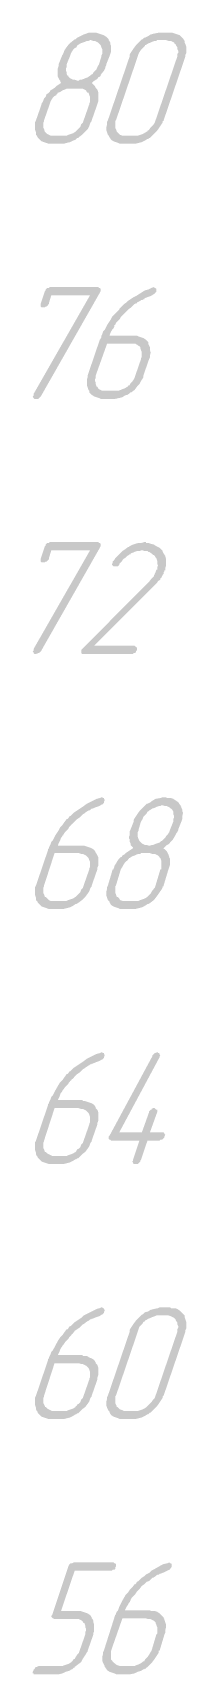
# Paper-space layout 'Layout1' of a CAD drawing. Extents: x -1 to 840, y -1 to 593.
# Drawn here: x 753.4 to 758.2, y 441.4 to 492.9 of the extents above; entities that cross this region are included whole.
import ezdxf

# ---------------------------------------------------------------- set-up
doc = ezdxf.new("R2010")
doc.units = 0
doc.header["$MEASUREMENT"] = 0
doc.layers.add('PDF _Сплошная заливка', color=7, linetype='CONTINUOUS')

psp = doc.layouts.get("Layout1")

# ---------------------------------------------------------------- hatches: boundary and pattern name
at = {"layer": 'PDF _Сплошная заливка', "transparency": 33554559}
h = psp.add_hatch(color=256, dxfattribs=at)
h.paths.add_polyline_path([(755.21, 492.686), (755.185, 492.686), (755.134, 492.66), (755.083, 492.66), (755.033, 492.635), (754.956, 492.609), (754.88, 492.584), (754.804, 492.533), (754.804, 492.533), (754.778, 492.508), (754.753, 492.457), (754.702, 492.432), (754.651, 492.381), (754.601, 492.305), (754.575, 492.254), (754.55, 492.178), (754.448, 491.924), (754.448, 491.898), (754.448, 491.898), (754.448, 491.847), (754.423, 491.797), (754.423, 491.746), (754.448, 491.67), (754.448, 491.619), (754.474, 491.568), (754.499, 491.568), (754.499, 491.543), (754.524, 491.517), (754.55, 491.492), (754.601, 491.466), (754.651, 491.441), (754.702, 491.441), (754.778, 491.416), (754.829, 491.416), (754.855, 491.441), (754.905, 491.441), (754.982, 491.466), (755.033, 491.492), (755.109, 491.517), (755.185, 491.568), (755.185, 491.568), (755.21, 491.593), (755.261, 491.619), (755.287, 491.67), (755.337, 491.72), (755.388, 491.771), (755.414, 491.847), (755.464, 491.924), (755.541, 492.178), (755.541, 492.178), (755.541, 492.203), (755.566, 492.254), (755.566, 492.305), (755.566, 492.355), (755.566, 492.406), (755.541, 492.457), (755.515, 492.533), (755.515, 492.533), (755.49, 492.559), (755.464, 492.584), (755.439, 492.609), (755.388, 492.635), (755.337, 492.66), (755.287, 492.66)], flags=0)
h.paths.add_polyline_path([(754.829, 491.162), (754.55, 491.162), (754.499, 491.162), (754.448, 491.162), (754.397, 491.136), (754.321, 491.111), (754.245, 491.06), (754.169, 491.035), (754.169, 491.009), (754.143, 491.009), (754.118, 490.958), (754.067, 490.933), (754.016, 490.882), (753.965, 490.806), (753.94, 490.755), (753.915, 490.679), (753.737, 490.171), (753.737, 490.171), (753.737, 490.146), (753.711, 490.095), (753.711, 490.044), (753.711, 489.993), (753.711, 489.942), (753.737, 489.892), (753.762, 489.815), (753.762, 489.815), (753.788, 489.79), (753.813, 489.765), (753.839, 489.739), (753.889, 489.714), (753.94, 489.688), (753.991, 489.688), (754.067, 489.688), (754.347, 489.688), (754.397, 489.688), (754.448, 489.688), (754.499, 489.714), (754.575, 489.739), (754.651, 489.765), (754.728, 489.815), (754.728, 489.815), (754.753, 489.841), (754.778, 489.866), (754.829, 489.917), (754.88, 489.968), (754.905, 490.044), (754.956, 490.095), (754.982, 490.171), (755.16, 490.679), (755.16, 490.679), (755.16, 490.704), (755.185, 490.755), (755.185, 490.806), (755.185, 490.857), (755.185, 490.908), (755.16, 490.958), (755.134, 491.035), (755.134, 491.035), (755.109, 491.035), (755.083, 491.06), (755.058, 491.111), (755.007, 491.136), (754.956, 491.162), (754.905, 491.162)], flags=0)
h.paths.add_polyline_path([(755.337, 492.914), (755.388, 492.914), (755.464, 492.889), (755.541, 492.863), (755.617, 492.838), (755.693, 492.787), (755.769, 492.711), (755.769, 492.711), (755.769, 492.686), (755.795, 492.66), (755.795, 492.635), (755.82, 492.609), (755.82, 492.559), (755.845, 492.508), (755.845, 492.457), (755.845, 492.33), (755.82, 492.254), (755.795, 492.178), (755.693, 491.924), (755.693, 491.924), (755.693, 491.898), (755.668, 491.847), (755.668, 491.822), (755.642, 491.771), (755.617, 491.72), (755.515, 491.593), (755.515, 491.593), (755.515, 491.568), (755.49, 491.543), (755.439, 491.517), (755.414, 491.466), (755.363, 491.441), (755.287, 491.39), (755.236, 491.339), (755.236, 491.339), (755.261, 491.314), (755.287, 491.289), (755.312, 491.263), (755.337, 491.238), (755.363, 491.187), (755.414, 491.136), (755.439, 491.06), (755.439, 491.06), (755.439, 491.035), (755.439, 491.009), (755.439, 490.958), (755.439, 490.882), (755.439, 490.831), (755.439, 490.755), (755.414, 490.679), (755.236, 490.171), (755.236, 490.171), (755.236, 490.146), (755.236, 490.146), (755.21, 490.12), (755.185, 490.069), (755.16, 489.993), (755.109, 489.892), (755.033, 489.815), (754.931, 489.714), (754.829, 489.638), (754.829, 489.638), (754.829, 489.638), (754.804, 489.612), (754.778, 489.612), (754.753, 489.587), (754.728, 489.561), (754.651, 489.536), (754.55, 489.485), (754.448, 489.46), (754.347, 489.434), (754.22, 489.434), (753.965, 489.434), (753.94, 489.434), (753.889, 489.434), (753.813, 489.46), (753.737, 489.485), (753.661, 489.511), (753.61, 489.561), (753.534, 489.638), (753.534, 489.638), (753.508, 489.688), (753.483, 489.714), (753.483, 489.79), (753.457, 489.866), (753.457, 489.942), (753.457, 490.044), (753.457, 490.12), (753.483, 490.171), (753.661, 490.679), (753.661, 490.679), (753.661, 490.704), (753.686, 490.73), (753.711, 490.781), (753.737, 490.857), (753.788, 490.908), (753.813, 490.984), (753.889, 491.035), (753.889, 491.035), (753.915, 491.06), (753.94, 491.111), (753.991, 491.136), (754.067, 491.187), (754.118, 491.238), (754.194, 491.289), (754.27, 491.339), (754.27, 491.339), (754.27, 491.365), (754.245, 491.365), (754.245, 491.416), (754.22, 491.441), (754.194, 491.492), (754.169, 491.543), (754.169, 491.593), (754.169, 491.593), (754.169, 491.619), (754.169, 491.644), (754.169, 491.695), (754.169, 491.746), (754.169, 491.797), (754.194, 491.873), (754.194, 491.924), (754.296, 492.178), (754.296, 492.178), (754.296, 492.178), (754.296, 492.203), (754.321, 492.228), (754.347, 492.279), (754.372, 492.355), (754.423, 492.432), (754.499, 492.533), (754.575, 492.609), (754.702, 492.711), (754.702, 492.711), (754.728, 492.711), (754.753, 492.736), (754.778, 492.762), (754.829, 492.787), (754.88, 492.813), (754.982, 492.863), (755.134, 492.914), (755.21, 492.914)], flags=0)
h = psp.add_hatch(color=256, dxfattribs=at)
h.paths.add_polyline_path([(757.573, 492.686), (757.294, 492.686), (757.268, 492.66), (757.217, 492.66), (757.141, 492.635), (757.09, 492.609), (757.014, 492.584), (756.938, 492.533), (756.912, 492.533), (756.912, 492.508), (756.862, 492.457), (756.836, 492.432), (756.785, 492.381), (756.735, 492.305), (756.709, 492.254), (756.684, 492.178), (755.998, 490.171), (755.998, 490.171), (755.973, 490.146), (755.973, 490.095), (755.973, 490.044), (755.973, 489.993), (755.973, 489.942), (755.998, 489.892), (756.023, 489.815), (756.023, 489.815), (756.049, 489.79), (756.074, 489.765), (756.1, 489.739), (756.125, 489.714), (756.201, 489.688), (756.252, 489.688), (756.328, 489.688), (756.608, 489.688), (756.633, 489.688), (756.684, 489.688), (756.76, 489.714), (756.836, 489.739), (756.887, 489.765), (756.963, 489.815), (756.989, 489.815), (756.989, 489.841), (757.039, 489.866), (757.065, 489.917), (757.116, 489.968), (757.167, 490.019), (757.217, 490.095), (757.243, 490.171), (757.929, 492.178), (757.929, 492.178), (757.929, 492.203), (757.929, 492.254), (757.954, 492.279), (757.954, 492.355), (757.929, 492.406), (757.929, 492.457), (757.878, 492.533), (757.878, 492.533), (757.878, 492.559), (757.852, 492.559), (757.827, 492.609), (757.776, 492.635), (757.725, 492.66), (757.649, 492.66)], flags=0)
h.paths.add_polyline_path([(757.725, 492.914), (757.776, 492.914), (757.852, 492.889), (757.929, 492.863), (758.005, 492.838), (758.056, 492.787), (758.132, 492.711), (758.132, 492.686), (758.157, 492.66), (758.157, 492.609), (758.183, 492.559), (758.208, 492.482), (758.208, 492.381), (758.208, 492.279), (758.183, 492.228), (758.183, 492.178), (757.497, 490.171), (757.497, 490.171), (757.497, 490.146), (757.471, 490.146), (757.471, 490.12), (757.446, 490.069), (757.395, 489.993), (757.344, 489.917), (757.268, 489.815), (757.192, 489.739), (757.09, 489.638), (757.09, 489.638), (757.09, 489.638), (757.065, 489.612), (757.039, 489.612), (757.014, 489.587), (756.989, 489.587), (756.912, 489.536), (756.811, 489.485), (756.709, 489.46), (756.608, 489.434), (756.481, 489.434), (756.201, 489.434), (756.176, 489.434), (756.125, 489.434), (756.074, 489.46), (755.998, 489.485), (755.922, 489.511), (755.845, 489.561), (755.795, 489.638), (755.795, 489.638), (755.769, 489.688), (755.744, 489.714), (755.718, 489.79), (755.693, 489.866), (755.693, 489.942), (755.718, 490.044), (755.718, 490.12), (755.744, 490.171), (756.43, 492.178), (756.43, 492.178), (756.43, 492.203), (756.43, 492.203), (756.43, 492.228), (756.455, 492.279), (756.506, 492.355), (756.557, 492.432), (756.633, 492.533), (756.709, 492.609), (756.811, 492.711), (756.811, 492.711), (756.836, 492.711), (756.836, 492.711), (756.862, 492.736), (756.887, 492.762), (756.912, 492.762), (757.014, 492.813), (757.09, 492.863), (757.192, 492.889), (757.319, 492.914), (757.37, 492.914), (757.7, 492.914)], flags=0)
for points in [[(755.464, 484.913), (755.49, 484.913), (755.515, 484.888), (755.515, 484.888), (755.515, 484.862), (755.515, 484.837), (755.515, 484.812), (755.49, 484.761), (753.635, 481.51), (753.635, 481.51), (753.635, 481.51), (753.61, 481.484), (753.559, 481.433), (753.483, 481.433), (753.483, 481.433), (753.457, 481.433), (753.432, 481.433), (753.407, 481.459), (753.407, 481.459), (753.407, 481.459), (753.381, 481.51), (753.407, 481.535), (753.407, 481.586), (755.185, 484.685), (753.965, 484.685), (753.889, 484.431), (753.889, 484.405), (753.864, 484.38), (753.839, 484.354), (753.813, 484.329), (753.813, 484.329), (753.788, 484.329), (753.762, 484.304), (753.711, 484.304), (753.711, 484.304), (753.686, 484.304), (753.661, 484.304), (753.635, 484.329), (753.635, 484.329), (753.635, 484.354), (753.635, 484.38), (753.635, 484.431), (753.762, 484.812), (753.762, 484.812), (753.762, 484.812), (753.788, 484.837), (753.788, 484.862), (753.813, 484.888), (753.839, 484.913), (753.889, 484.913), (753.915, 484.939), (755.439, 484.939)], [(755.464, 476.912), (755.49, 476.912), (755.515, 476.887), (755.515, 476.887), (755.515, 476.861), (755.515, 476.836), (755.515, 476.811), (755.49, 476.76), (753.635, 473.509), (753.635, 473.509), (753.635, 473.509), (753.61, 473.483), (753.559, 473.458), (753.483, 473.432), (753.483, 473.432), (753.457, 473.432), (753.432, 473.432), (753.407, 473.458), (753.407, 473.458), (753.407, 473.483), (753.381, 473.509), (753.407, 473.534), (753.407, 473.585), (755.185, 476.684), (753.965, 476.684), (753.889, 476.43), (753.889, 476.404), (753.864, 476.379), (753.839, 476.353), (753.813, 476.328), (753.813, 476.328), (753.788, 476.328), (753.762, 476.303), (753.711, 476.303), (753.711, 476.303), (753.686, 476.303), (753.661, 476.303), (753.635, 476.328), (753.635, 476.328), (753.635, 476.353), (753.635, 476.379), (753.635, 476.43), (753.762, 476.811), (753.762, 476.811), (753.762, 476.811), (753.788, 476.836), (753.788, 476.861), (753.813, 476.887), (753.839, 476.912), (753.889, 476.912), (753.915, 476.938), (755.439, 476.938)], [(756.938, 476.912), (756.989, 476.912), (757.014, 476.912), (757.09, 476.887), (757.192, 476.861), (757.268, 476.811), (757.37, 476.76), (757.421, 476.709), (757.446, 476.684), (757.446, 476.684), (757.471, 476.658), (757.471, 476.658), (757.471, 476.633), (757.497, 476.582), (757.548, 476.506), (757.573, 476.404), (757.573, 476.303), (757.573, 476.252), (757.573, 476.201), (757.548, 476.125), (757.548, 476.074), (757.548, 476.049), (757.522, 476.049), (757.522, 476.023), (757.497, 475.998), (757.497, 475.947), (757.471, 475.922), (757.421, 475.82), (757.421, 475.82), (757.395, 475.795), (757.395, 475.769), (757.37, 475.744), (757.319, 475.718), (757.294, 475.668), (757.243, 475.617), (757.192, 475.566), (755.312, 473.686), (756.582, 473.686), (756.608, 473.661), (756.633, 473.661), (756.633, 473.636), (756.658, 473.636), (756.658, 473.61), (756.658, 473.585), (756.658, 473.559), (756.658, 473.534), (756.633, 473.534), (756.633, 473.483), (756.582, 473.458), (756.582, 473.458), (756.557, 473.458), (756.531, 473.432), (756.481, 473.432), (754.982, 473.432), (754.956, 473.432), (754.931, 473.432), (754.905, 473.458), (754.905, 473.458), (754.905, 473.483), (754.905, 473.509), (754.905, 473.559), (754.905, 473.559), (754.931, 473.585), (754.956, 473.61), (757.039, 475.693), (757.116, 475.795), (757.192, 475.871), (757.192, 475.896), (757.192, 475.896), (757.217, 475.922), (757.217, 475.947), (757.243, 475.998), (757.268, 476.074), (757.268, 476.074), (757.294, 476.074), (757.294, 476.099), (757.294, 476.15), (757.319, 476.201), (757.294, 476.277), (757.294, 476.353), (757.268, 476.43), (757.243, 476.455), (757.217, 476.506), (757.217, 476.506), (757.217, 476.506), (757.192, 476.531), (757.167, 476.531), (757.116, 476.582), (757.039, 476.633), (757.039, 476.633), (757.039, 476.633), (757.014, 476.633), (756.989, 476.658), (756.938, 476.658), (756.912, 476.658), (756.811, 476.684), (756.785, 476.684), (756.76, 476.658), (756.709, 476.658), (756.658, 476.658), (756.582, 476.633), (756.531, 476.607), (756.455, 476.582), (756.455, 476.557), (756.43, 476.557), (756.404, 476.531), (756.354, 476.506), (756.303, 476.455), (756.226, 476.404), (756.176, 476.328), (756.1, 476.252), (756.1, 476.252), (756.1, 476.226), (756.074, 476.201), (756.049, 476.176), (756.049, 476.176), (756.023, 476.176), (755.998, 476.176), (755.973, 476.176), (755.973, 476.176), (755.947, 476.176), (755.922, 476.176), (755.896, 476.201), (755.896, 476.201), (755.871, 476.226), (755.871, 476.252), (755.896, 476.277), (755.896, 476.328), (755.896, 476.328), (755.922, 476.353), (755.922, 476.353), (755.947, 476.379), (755.973, 476.43), (756.049, 476.506), (756.125, 476.582), (756.201, 476.658), (756.277, 476.709), (756.379, 476.785), (756.404, 476.785), (756.404, 476.785), (756.43, 476.811), (756.481, 476.836), (756.531, 476.861), (756.608, 476.887), (756.709, 476.912), (756.785, 476.912), (756.887, 476.938), (756.938, 476.938)], [(757.319, 460.91), (757.344, 460.91), (757.37, 460.885), (757.37, 460.885), (757.37, 460.859), (757.395, 460.834), (757.37, 460.809), (757.37, 460.783), (756.1, 458.421), (756.811, 458.421), (757.039, 459.056), (757.039, 459.056), (757.039, 459.081), (757.065, 459.107), (757.09, 459.132), (757.116, 459.132), (757.116, 459.158), (757.167, 459.183), (757.192, 459.183), (757.217, 459.183), (757.217, 459.183), (757.243, 459.158), (757.268, 459.132), (757.268, 459.132), (757.294, 459.132), (757.294, 459.081), (757.294, 459.056), (757.065, 458.421), (757.471, 458.421), (757.471, 458.421), (757.497, 458.421), (757.522, 458.396), (757.522, 458.37), (757.522, 458.37), (757.548, 458.345), (757.522, 458.294), (757.522, 458.294), (757.522, 458.269), (757.497, 458.243), (757.471, 458.218), (757.471, 458.218), (757.446, 458.192), (757.395, 458.192), (757.37, 458.167), (756.989, 458.167), (756.785, 457.557), (756.76, 457.532), (756.76, 457.507), (756.735, 457.481), (756.709, 457.456), (756.709, 457.456), (756.684, 457.43), (756.633, 457.43), (756.608, 457.43), (756.608, 457.43), (756.582, 457.43), (756.557, 457.43), (756.531, 457.456), (756.531, 457.456), (756.531, 457.481), (756.506, 457.507), (756.531, 457.532), (756.531, 457.557), (756.735, 458.167), (755.845, 458.167), (755.82, 458.192), (755.795, 458.192), (755.769, 458.218), (755.769, 458.218), (755.769, 458.243), (755.769, 458.269), (755.769, 458.294), (755.795, 458.319), (757.141, 460.809), (757.141, 460.834), (757.167, 460.859), (757.192, 460.885), (757.217, 460.91), (757.294, 460.936), (757.319, 460.936)], [(755.947, 444.908), (755.973, 444.908), (755.998, 444.883), (755.998, 444.883), (755.998, 444.857), (755.998, 444.832), (755.998, 444.807), (755.998, 444.807), (755.973, 444.781), (755.973, 444.73), (755.947, 444.705), (755.922, 444.705), (755.896, 444.705), (755.871, 444.68), (755.82, 444.68), (754.702, 444.68), (754.27, 443.41), (754.804, 443.41), (754.829, 443.41), (754.88, 443.41), (754.956, 443.384), (755.033, 443.359), (755.109, 443.333), (755.185, 443.283), (755.236, 443.206), (755.236, 443.181), (755.261, 443.156), (755.287, 443.105), (755.287, 443.054), (755.312, 442.978), (755.312, 442.876), (755.312, 442.775), (755.287, 442.724), (755.287, 442.673), (755.109, 442.165), (755.109, 442.165), (755.109, 442.165), (755.109, 442.14), (755.083, 442.114), (755.058, 442.063), (755.007, 441.987), (754.956, 441.911), (754.905, 441.809), (754.804, 441.733), (754.702, 441.657), (754.702, 441.657), (754.702, 441.632), (754.677, 441.632), (754.651, 441.606), (754.626, 441.581), (754.601, 441.581), (754.524, 441.53), (754.423, 441.505), (754.321, 441.454), (754.22, 441.428), (754.093, 441.428), (753.457, 441.428), (753.432, 441.428), (753.407, 441.428), (753.407, 441.454), (753.381, 441.454), (753.381, 441.479), (753.381, 441.505), (753.407, 441.555), (753.407, 441.555), (753.407, 441.581), (753.432, 441.581), (753.457, 441.632), (753.457, 441.632), (753.483, 441.657), (753.508, 441.657), (753.559, 441.682), (754.22, 441.682), (754.27, 441.682), (754.321, 441.682), (754.372, 441.708), (754.448, 441.733), (754.524, 441.759), (754.601, 441.809), (754.601, 441.835), (754.626, 441.835), (754.651, 441.886), (754.702, 441.911), (754.728, 441.962), (754.778, 442.038), (754.829, 442.089), (754.855, 442.165), (755.033, 442.673), (755.033, 442.673), (755.033, 442.698), (755.033, 442.749), (755.058, 442.8), (755.058, 442.851), (755.033, 442.902), (755.033, 442.952), (755.007, 443.029), (754.982, 443.029), (754.982, 443.029), (754.956, 443.079), (754.931, 443.105), (754.88, 443.13), (754.829, 443.156), (754.778, 443.156), (754.702, 443.156), (754.042, 443.156), (754.042, 443.181), (754.016, 443.181), (753.991, 443.206), (753.965, 443.232), (753.965, 443.257), (753.991, 443.283), (754.499, 444.807), (754.499, 444.807), (754.499, 444.832), (754.524, 444.832), (754.524, 444.857), (754.55, 444.883), (754.575, 444.908), (754.626, 444.908), (754.677, 444.934), (755.922, 444.934)]]:
    psp.add_hatch(color=256, dxfattribs=at).paths.add_polyline_path(points)
h = psp.add_hatch(color=256, dxfattribs=at)
h.paths.add_polyline_path([(756.455, 483.161), (755.718, 483.161), (755.363, 482.17), (755.363, 482.17), (755.363, 482.145), (755.363, 482.094), (755.337, 482.043), (755.337, 481.992), (755.363, 481.941), (755.363, 481.891), (755.388, 481.814), (755.414, 481.814), (755.414, 481.814), (755.439, 481.764), (755.464, 481.738), (755.515, 481.713), (755.566, 481.687), (755.642, 481.687), (755.693, 481.687), (755.998, 481.687), (756.023, 481.687), (756.074, 481.687), (756.15, 481.713), (756.201, 481.738), (756.277, 481.764), (756.354, 481.814), (756.379, 481.814), (756.379, 481.84), (756.43, 481.865), (756.455, 481.916), (756.506, 481.967), (756.557, 482.043), (756.582, 482.094), (756.608, 482.17), (756.785, 482.678), (756.785, 482.678), (756.785, 482.703), (756.811, 482.754), (756.811, 482.805), (756.811, 482.856), (756.811, 482.907), (756.785, 482.957), (756.76, 483.034), (756.76, 483.034), (756.76, 483.059), (756.735, 483.084), (756.684, 483.11), (756.658, 483.135), (756.608, 483.161), (756.531, 483.161)], flags=0)
h.paths.add_polyline_path([(757.217, 484.913), (757.243, 484.913), (757.243, 484.888), (757.268, 484.888), (757.268, 484.862), (757.268, 484.837), (757.268, 484.786), (757.268, 484.786), (757.243, 484.786), (757.243, 484.761), (757.217, 484.735), (757.217, 484.735), (757.192, 484.71), (757.167, 484.71), (757.141, 484.685), (757.09, 484.659), (757.014, 484.634), (756.887, 484.583), (756.887, 484.583), (756.887, 484.558), (756.862, 484.558), (756.836, 484.532), (756.785, 484.532), (756.76, 484.507), (756.658, 484.456), (756.658, 484.431), (756.633, 484.431), (756.582, 484.405), (756.531, 484.354), (756.481, 484.304), (756.404, 484.253), (756.328, 484.177), (756.252, 484.1), (756.252, 484.1), (756.226, 484.075), (756.201, 484.05), (756.15, 483.999), (756.125, 483.948), (756.074, 483.897), (756.023, 483.846), (755.973, 483.77), (755.973, 483.745), (755.947, 483.745), (755.947, 483.694), (755.922, 483.643), (755.871, 483.592), (755.845, 483.542), (755.82, 483.491), (755.795, 483.415), (756.582, 483.415), (756.608, 483.415), (756.658, 483.415), (756.709, 483.389), (756.785, 483.364), (756.862, 483.338), (756.938, 483.288), (757.014, 483.211), (757.014, 483.186), (757.014, 483.161), (757.039, 483.11), (757.065, 483.059), (757.065, 482.983), (757.09, 482.881), (757.065, 482.78), (757.065, 482.729), (757.039, 482.678), (756.862, 482.17), (756.862, 482.17), (756.862, 482.145), (756.862, 482.145), (756.862, 482.119), (756.836, 482.068), (756.785, 481.992), (756.735, 481.891), (756.658, 481.814), (756.582, 481.713), (756.481, 481.637), (756.455, 481.637), (756.455, 481.637), (756.43, 481.611), (756.43, 481.611), (756.404, 481.586), (756.354, 481.56), (756.277, 481.535), (756.201, 481.484), (756.1, 481.459), (755.973, 481.433), (755.871, 481.433), (755.591, 481.433), (755.566, 481.433), (755.515, 481.433), (755.464, 481.459), (755.388, 481.484), (755.312, 481.51), (755.236, 481.56), (755.16, 481.637), (755.16, 481.662), (755.16, 481.687), (755.134, 481.713), (755.109, 481.789), (755.083, 481.865), (755.083, 481.967), (755.083, 482.043), (755.109, 482.119), (755.109, 482.17), (755.49, 483.288), (755.49, 483.288), (755.515, 483.313), (755.515, 483.338), (755.541, 483.364), (755.541, 483.415), (755.566, 483.465), (755.591, 483.542), (755.642, 483.592), (755.718, 483.745), (755.82, 483.897), (755.871, 483.999), (755.947, 484.075), (756.023, 484.151), (756.1, 484.227), (756.1, 484.253), (756.1, 484.253), (756.125, 484.278), (756.176, 484.329), (756.201, 484.354), (756.252, 484.405), (756.328, 484.456), (756.379, 484.507), (756.455, 484.558), (756.531, 484.608), (756.633, 484.659), (756.709, 484.71), (756.912, 484.837), (757.014, 484.862), (757.116, 484.913), (757.192, 484.939), (757.192, 484.939)], flags=0)
h = psp.add_hatch(color=256, dxfattribs=at)
h.paths.add_polyline_path([(754.829, 467.184), (754.067, 467.184), (753.737, 466.168), (753.737, 466.168), (753.737, 466.143), (753.711, 466.092), (753.711, 466.066), (753.711, 465.99), (753.711, 465.939), (753.737, 465.889), (753.762, 465.812), (753.762, 465.812), (753.788, 465.812), (753.813, 465.787), (753.839, 465.762), (753.889, 465.711), (753.94, 465.685), (753.991, 465.685), (754.067, 465.685), (754.347, 465.685), (754.397, 465.685), (754.448, 465.685), (754.499, 465.711), (754.575, 465.736), (754.651, 465.762), (754.728, 465.812), (754.728, 465.812), (754.753, 465.838), (754.778, 465.863), (754.829, 465.914), (754.88, 465.965), (754.905, 466.041), (754.956, 466.092), (754.982, 466.168), (755.16, 466.676), (755.16, 466.676), (755.16, 466.701), (755.185, 466.752), (755.185, 466.803), (755.185, 466.854), (755.185, 466.905), (755.16, 466.955), (755.134, 467.032), (755.134, 467.032), (755.109, 467.057), (755.083, 467.082), (755.058, 467.108), (755.007, 467.133), (754.956, 467.159), (754.905, 467.159)], flags=0)
h.paths.add_polyline_path([(755.591, 468.911), (755.617, 468.911), (755.617, 468.886), (755.617, 468.886), (755.642, 468.86), (755.642, 468.835), (755.617, 468.784), (755.617, 468.784), (755.617, 468.784), (755.617, 468.759), (755.591, 468.733), (755.591, 468.733), (755.566, 468.708), (755.541, 468.708), (755.515, 468.683), (755.464, 468.657), (755.388, 468.632), (755.261, 468.581), (755.261, 468.581), (755.236, 468.581), (755.21, 468.556), (755.185, 468.53), (755.16, 468.53), (755.109, 468.505), (755.033, 468.454), (755.033, 468.454), (755.007, 468.429), (754.956, 468.403), (754.905, 468.352), (754.855, 468.302), (754.778, 468.251), (754.702, 468.175), (754.626, 468.098), (754.601, 468.098), (754.601, 468.073), (754.575, 468.048), (754.524, 467.997), (754.499, 467.946), (754.448, 467.895), (754.397, 467.844), (754.347, 467.768), (754.347, 467.743), (754.321, 467.743), (754.296, 467.692), (754.27, 467.667), (754.245, 467.59), (754.22, 467.54), (754.194, 467.489), (754.169, 467.413), (754.956, 467.413), (754.956, 467.413), (755.007, 467.413), (755.083, 467.387), (755.16, 467.362), (755.236, 467.336), (755.312, 467.286), (755.363, 467.209), (755.363, 467.184), (755.388, 467.159), (755.414, 467.108), (755.439, 467.057), (755.439, 466.981), (755.439, 466.879), (755.439, 466.778), (755.414, 466.727), (755.414, 466.676), (755.236, 466.168), (755.236, 466.168), (755.236, 466.143), (755.236, 466.143), (755.21, 466.117), (755.185, 466.066), (755.16, 465.99), (755.109, 465.914), (755.033, 465.812), (754.931, 465.711), (754.829, 465.635), (754.829, 465.635), (754.829, 465.635), (754.804, 465.609), (754.778, 465.609), (754.753, 465.584), (754.728, 465.584), (754.651, 465.533), (754.55, 465.482), (754.448, 465.457), (754.347, 465.431), (754.22, 465.431), (753.965, 465.431), (753.94, 465.431), (753.889, 465.431), (753.813, 465.457), (753.737, 465.482), (753.661, 465.508), (753.61, 465.558), (753.534, 465.635), (753.534, 465.66), (753.508, 465.685), (753.483, 465.711), (753.483, 465.787), (753.457, 465.863), (753.457, 465.965), (753.457, 466.066), (753.457, 466.117), (753.483, 466.168), (753.864, 467.286), (753.864, 467.286), (753.864, 467.311), (753.889, 467.336), (753.889, 467.362), (753.915, 467.413), (753.94, 467.463), (753.965, 467.54), (754.016, 467.59), (754.093, 467.743), (754.194, 467.895), (754.245, 467.997), (754.321, 468.073), (754.372, 468.149), (754.448, 468.251), (754.448, 468.251), (754.474, 468.251), (754.499, 468.276), (754.524, 468.327), (754.575, 468.352), (754.626, 468.403), (754.677, 468.454), (754.753, 468.505), (754.829, 468.556), (754.905, 468.606), (754.982, 468.657), (755.083, 468.733), (755.287, 468.835), (755.388, 468.886), (755.49, 468.911), (755.541, 468.937), (755.566, 468.937)], flags=0)
h = psp.add_hatch(color=256, dxfattribs=at)
h.paths.add_polyline_path([(757.471, 468.683), (757.421, 468.683), (757.395, 468.657), (757.344, 468.657), (757.268, 468.632), (757.217, 468.606), (757.141, 468.581), (757.065, 468.53), (757.039, 468.53), (757.039, 468.505), (756.989, 468.479), (756.963, 468.429), (756.912, 468.378), (756.862, 468.327), (756.836, 468.251), (756.785, 468.175), (756.709, 467.921), (756.709, 467.895), (756.709, 467.895), (756.684, 467.844), (756.684, 467.794), (756.684, 467.743), (756.684, 467.692), (756.709, 467.616), (756.735, 467.565), (756.735, 467.565), (756.76, 467.54), (756.785, 467.514), (756.811, 467.489), (756.862, 467.463), (756.912, 467.438), (756.963, 467.438), (757.039, 467.413), (757.065, 467.413), (757.116, 467.438), (757.167, 467.438), (757.217, 467.463), (757.294, 467.489), (757.37, 467.514), (757.421, 467.565), (757.446, 467.565), (757.471, 467.59), (757.497, 467.616), (757.548, 467.667), (757.573, 467.717), (757.624, 467.768), (757.675, 467.844), (757.7, 467.921), (757.802, 468.175), (757.802, 468.175), (757.802, 468.2), (757.802, 468.251), (757.827, 468.302), (757.827, 468.352), (757.802, 468.403), (757.802, 468.479), (757.776, 468.53), (757.776, 468.53), (757.751, 468.556), (757.725, 468.581), (757.7, 468.606), (757.649, 468.632), (757.598, 468.657), (757.548, 468.657)], flags=0)
h.paths.add_polyline_path([(757.065, 467.184), (756.785, 467.184), (756.76, 467.159), (756.709, 467.159), (756.633, 467.133), (756.582, 467.108), (756.506, 467.082), (756.43, 467.032), (756.404, 467.032), (756.404, 467.006), (756.354, 466.955), (756.328, 466.93), (756.277, 466.879), (756.226, 466.803), (756.201, 466.752), (756.15, 466.676), (755.998, 466.168), (755.998, 466.168), (755.973, 466.143), (755.973, 466.092), (755.973, 466.066), (755.973, 465.99), (755.973, 465.939), (755.998, 465.889), (756.023, 465.812), (756.023, 465.812), (756.049, 465.812), (756.074, 465.787), (756.1, 465.762), (756.125, 465.711), (756.201, 465.685), (756.252, 465.685), (756.328, 465.685), (756.608, 465.685), (756.658, 465.685), (756.709, 465.685), (756.76, 465.711), (756.836, 465.736), (756.912, 465.762), (756.989, 465.812), (756.989, 465.812), (757.014, 465.838), (757.039, 465.863), (757.09, 465.914), (757.116, 465.965), (757.167, 466.041), (757.217, 466.092), (757.243, 466.168), (757.395, 466.676), (757.421, 466.676), (757.421, 466.701), (757.421, 466.752), (757.421, 466.803), (757.421, 466.854), (757.421, 466.905), (757.421, 466.955), (757.395, 467.032), (757.37, 467.032), (757.37, 467.057), (757.344, 467.082), (757.319, 467.108), (757.268, 467.133), (757.217, 467.159), (757.141, 467.159)], flags=0)
h.paths.add_polyline_path([(757.598, 468.911), (757.649, 468.911), (757.725, 468.911), (757.802, 468.886), (757.878, 468.835), (757.954, 468.784), (758.005, 468.708), (758.005, 468.708), (758.03, 468.683), (758.03, 468.657), (758.056, 468.632), (758.056, 468.606), (758.081, 468.556), (758.081, 468.505), (758.107, 468.454), (758.081, 468.327), (758.081, 468.251), (758.056, 468.175), (757.954, 467.921), (757.954, 467.921), (757.954, 467.895), (757.929, 467.844), (757.903, 467.819), (757.878, 467.768), (757.852, 467.717), (757.776, 467.59), (757.776, 467.59), (757.751, 467.565), (757.725, 467.54), (757.7, 467.514), (757.649, 467.463), (757.598, 467.438), (757.548, 467.387), (757.497, 467.336), (757.497, 467.336), (757.497, 467.311), (757.522, 467.311), (757.573, 467.26), (757.598, 467.235), (757.624, 467.184), (757.649, 467.133), (757.675, 467.057), (757.675, 467.057), (757.675, 467.032), (757.7, 467.006), (757.7, 466.955), (757.7, 466.879), (757.7, 466.828), (757.675, 466.752), (757.649, 466.676), (757.497, 466.168), (757.497, 466.168), (757.497, 466.143), (757.471, 466.143), (757.471, 466.117), (757.446, 466.066), (757.395, 465.99), (757.344, 465.914), (757.268, 465.812), (757.192, 465.711), (757.09, 465.635), (757.09, 465.635), (757.09, 465.635), (757.065, 465.609), (757.039, 465.609), (757.014, 465.584), (756.989, 465.584), (756.912, 465.533), (756.811, 465.482), (756.709, 465.457), (756.608, 465.431), (756.481, 465.431), (756.201, 465.431), (756.201, 465.431), (756.125, 465.431), (756.074, 465.457), (755.998, 465.482), (755.922, 465.508), (755.845, 465.558), (755.795, 465.635), (755.795, 465.66), (755.769, 465.685), (755.744, 465.711), (755.718, 465.787), (755.693, 465.863), (755.693, 465.965), (755.718, 466.066), (755.718, 466.117), (755.744, 466.168), (755.896, 466.676), (755.922, 466.676), (755.922, 466.701), (755.947, 466.752), (755.947, 466.778), (755.998, 466.854), (756.023, 466.905), (756.074, 466.981), (756.125, 467.032), (756.15, 467.057), (756.176, 467.057), (756.201, 467.108), (756.252, 467.133), (756.303, 467.184), (756.379, 467.235), (756.455, 467.286), (756.531, 467.336), (756.531, 467.336), (756.531, 467.362), (756.506, 467.387), (756.481, 467.413), (756.455, 467.438), (756.455, 467.489), (756.43, 467.54), (756.43, 467.59), (756.43, 467.59), (756.43, 467.616), (756.404, 467.641), (756.404, 467.692), (756.43, 467.743), (756.43, 467.794), (756.43, 467.87), (756.455, 467.921), (756.557, 468.175), (756.557, 468.175), (756.557, 468.175), (756.557, 468.2), (756.557, 468.225), (756.582, 468.276), (756.633, 468.352), (756.684, 468.429), (756.76, 468.53), (756.836, 468.606), (756.938, 468.708), (756.938, 468.708), (756.963, 468.733), (756.989, 468.733), (757.039, 468.759), (757.09, 468.784), (757.116, 468.81), (757.243, 468.886), (757.395, 468.911), (757.471, 468.937), (757.573, 468.937)], flags=0)
h = psp.add_hatch(color=256, dxfattribs=at)
h.paths.add_polyline_path([(754.829, 459.183), (754.067, 459.183), (753.737, 458.167), (753.737, 458.167), (753.737, 458.142), (753.711, 458.091), (753.711, 458.065), (753.711, 457.989), (753.711, 457.938), (753.737, 457.888), (753.762, 457.811), (753.762, 457.811), (753.788, 457.811), (753.813, 457.786), (753.839, 457.761), (753.889, 457.735), (753.94, 457.71), (753.991, 457.684), (754.067, 457.684), (754.347, 457.684), (754.397, 457.684), (754.448, 457.684), (754.499, 457.71), (754.575, 457.735), (754.651, 457.761), (754.728, 457.811), (754.728, 457.811), (754.753, 457.837), (754.778, 457.888), (754.829, 457.913), (754.88, 457.964), (754.905, 458.04), (754.956, 458.091), (754.982, 458.167), (755.16, 458.675), (755.16, 458.675), (755.16, 458.7), (755.185, 458.751), (755.185, 458.802), (755.185, 458.853), (755.185, 458.904), (755.16, 458.98), (755.134, 459.031), (755.134, 459.031), (755.109, 459.056), (755.083, 459.081), (755.058, 459.107), (755.007, 459.132), (754.956, 459.158), (754.905, 459.158)], flags=0)
h.paths.add_polyline_path([(755.591, 460.91), (755.617, 460.91), (755.617, 460.885), (755.617, 460.885), (755.642, 460.859), (755.642, 460.834), (755.617, 460.783), (755.617, 460.783), (755.617, 460.783), (755.617, 460.758), (755.591, 460.732), (755.591, 460.732), (755.566, 460.707), (755.541, 460.707), (755.515, 460.682), (755.464, 460.656), (755.388, 460.631), (755.261, 460.58), (755.261, 460.58), (755.236, 460.58), (755.21, 460.555), (755.185, 460.555), (755.16, 460.529), (755.109, 460.504), (755.033, 460.453), (755.033, 460.453), (755.007, 460.428), (754.956, 460.402), (754.905, 460.351), (754.855, 460.301), (754.778, 460.25), (754.702, 460.174), (754.626, 460.097), (754.601, 460.097), (754.601, 460.072), (754.575, 460.047), (754.524, 459.996), (754.499, 459.945), (754.448, 459.894), (754.397, 459.843), (754.347, 459.767), (754.347, 459.767), (754.321, 459.742), (754.296, 459.691), (754.27, 459.666), (754.245, 459.615), (754.22, 459.539), (754.194, 459.488), (754.169, 459.437), (754.956, 459.437), (754.956, 459.412), (755.007, 459.412), (755.083, 459.386), (755.16, 459.361), (755.236, 459.335), (755.312, 459.285), (755.363, 459.208), (755.363, 459.183), (755.388, 459.158), (755.414, 459.132), (755.439, 459.056), (755.439, 458.98), (755.439, 458.878), (755.439, 458.777), (755.414, 458.726), (755.414, 458.675), (755.236, 458.167), (755.236, 458.167), (755.236, 458.142), (755.236, 458.142), (755.21, 458.116), (755.185, 458.065), (755.16, 457.989), (755.109, 457.913), (755.033, 457.811), (754.931, 457.735), (754.829, 457.634), (754.829, 457.634), (754.829, 457.634), (754.804, 457.608), (754.778, 457.608), (754.753, 457.583), (754.728, 457.583), (754.651, 457.532), (754.55, 457.481), (754.448, 457.456), (754.347, 457.43), (754.22, 457.43), (753.965, 457.43), (753.94, 457.43), (753.889, 457.43), (753.813, 457.456), (753.737, 457.481), (753.661, 457.507), (753.61, 457.557), (753.534, 457.634), (753.534, 457.659), (753.508, 457.684), (753.483, 457.735), (753.483, 457.786), (753.457, 457.862), (753.457, 457.964), (753.457, 458.065), (753.457, 458.116), (753.483, 458.167), (753.864, 459.285), (753.864, 459.285), (753.864, 459.31), (753.889, 459.335), (753.889, 459.361), (753.915, 459.412), (753.94, 459.462), (753.965, 459.539), (754.016, 459.589), (754.093, 459.742), (754.194, 459.92), (754.245, 459.996), (754.321, 460.072), (754.372, 460.148), (754.448, 460.25), (754.448, 460.25), (754.474, 460.25), (754.499, 460.275), (754.524, 460.326), (754.575, 460.351), (754.626, 460.402), (754.677, 460.453), (754.753, 460.504), (754.829, 460.555), (754.905, 460.605), (754.982, 460.656), (755.083, 460.732), (755.287, 460.834), (755.388, 460.885), (755.49, 460.91), (755.541, 460.936), (755.566, 460.936)], flags=0)
h = psp.add_hatch(color=256, dxfattribs=at)
h.paths.add_polyline_path([(754.829, 451.182), (754.067, 451.182), (753.737, 450.166), (753.737, 450.166), (753.737, 450.141), (753.711, 450.09), (753.711, 450.064), (753.711, 450.014), (753.711, 449.937), (753.737, 449.887), (753.762, 449.836), (753.762, 449.81), (753.788, 449.81), (753.813, 449.785), (753.839, 449.76), (753.889, 449.734), (753.94, 449.709), (753.991, 449.683), (754.067, 449.683), (754.347, 449.683), (754.397, 449.683), (754.448, 449.683), (754.499, 449.709), (754.575, 449.734), (754.651, 449.76), (754.728, 449.81), (754.728, 449.836), (754.753, 449.836), (754.778, 449.887), (754.829, 449.912), (754.88, 449.963), (754.905, 450.039), (754.956, 450.09), (754.982, 450.166), (755.16, 450.674), (755.16, 450.674), (755.16, 450.699), (755.185, 450.75), (755.185, 450.801), (755.185, 450.852), (755.185, 450.903), (755.16, 450.979), (755.134, 451.03), (755.134, 451.03), (755.109, 451.055), (755.083, 451.08), (755.058, 451.106), (755.007, 451.131), (754.956, 451.157), (754.905, 451.157)], flags=0)
h.paths.add_polyline_path([(755.591, 452.909), (755.617, 452.909), (755.617, 452.884), (755.617, 452.884), (755.642, 452.858), (755.642, 452.833), (755.617, 452.782), (755.617, 452.782), (755.617, 452.782), (755.617, 452.757), (755.591, 452.731), (755.591, 452.731), (755.566, 452.706), (755.541, 452.706), (755.515, 452.681), (755.464, 452.655), (755.388, 452.63), (755.261, 452.579), (755.261, 452.579), (755.236, 452.579), (755.21, 452.554), (755.185, 452.554), (755.16, 452.528), (755.109, 452.503), (755.033, 452.452), (755.033, 452.452), (755.007, 452.427), (754.956, 452.401), (754.905, 452.35), (754.855, 452.3), (754.778, 452.249), (754.702, 452.198), (754.626, 452.096), (754.601, 452.096), (754.601, 452.071), (754.575, 452.046), (754.524, 451.995), (754.499, 451.944), (754.448, 451.893), (754.397, 451.842), (754.347, 451.766), (754.347, 451.766), (754.321, 451.741), (754.296, 451.69), (754.27, 451.665), (754.245, 451.614), (754.22, 451.538), (754.194, 451.487), (754.169, 451.436), (754.956, 451.436), (754.956, 451.411), (755.007, 451.411), (755.083, 451.411), (755.16, 451.36), (755.236, 451.334), (755.312, 451.284), (755.363, 451.207), (755.363, 451.182), (755.388, 451.157), (755.414, 451.131), (755.439, 451.055), (755.439, 450.979), (755.439, 450.877), (755.439, 450.801), (755.414, 450.725), (755.414, 450.674), (755.236, 450.166), (755.236, 450.166), (755.236, 450.166), (755.236, 450.141), (755.21, 450.115), (755.185, 450.064), (755.16, 449.988), (755.109, 449.912), (755.033, 449.81), (754.931, 449.734), (754.829, 449.633), (754.829, 449.633), (754.829, 449.633), (754.804, 449.607), (754.778, 449.607), (754.753, 449.582), (754.728, 449.582), (754.651, 449.531), (754.55, 449.48), (754.448, 449.455), (754.347, 449.429), (754.22, 449.429), (753.965, 449.429), (753.94, 449.429), (753.889, 449.429), (753.813, 449.455), (753.737, 449.48), (753.661, 449.506), (753.61, 449.556), (753.534, 449.633), (753.534, 449.658), (753.508, 449.683), (753.483, 449.734), (753.483, 449.785), (753.457, 449.861), (753.457, 449.963), (753.457, 450.064), (753.457, 450.115), (753.483, 450.166), (753.864, 451.284), (753.864, 451.284), (753.864, 451.309), (753.889, 451.334), (753.889, 451.36), (753.915, 451.411), (753.94, 451.461), (753.965, 451.538), (754.016, 451.588), (754.093, 451.741), (754.194, 451.919), (754.245, 451.995), (754.321, 452.071), (754.372, 452.147), (754.448, 452.249), (754.448, 452.249), (754.474, 452.249), (754.499, 452.274), (754.524, 452.325), (754.575, 452.35), (754.626, 452.401), (754.677, 452.452), (754.753, 452.503), (754.829, 452.554), (754.905, 452.604), (754.982, 452.681), (755.083, 452.731), (755.287, 452.833), (755.388, 452.884), (755.49, 452.909), (755.541, 452.935), (755.566, 452.935)], flags=0)
h = psp.add_hatch(color=256, dxfattribs=at)
h.paths.add_polyline_path([(757.573, 452.681), (757.294, 452.681), (757.268, 452.681), (757.217, 452.655), (757.141, 452.63), (757.09, 452.604), (757.014, 452.579), (756.938, 452.528), (756.912, 452.528), (756.912, 452.503), (756.862, 452.477), (756.836, 452.427), (756.785, 452.376), (756.735, 452.325), (756.709, 452.249), (756.684, 452.173), (755.998, 450.166), (755.998, 450.166), (755.973, 450.141), (755.973, 450.09), (755.973, 450.064), (755.973, 450.014), (755.973, 449.937), (755.998, 449.887), (756.023, 449.836), (756.023, 449.81), (756.049, 449.81), (756.074, 449.785), (756.1, 449.76), (756.125, 449.734), (756.201, 449.709), (756.252, 449.683), (756.328, 449.683), (756.608, 449.683), (756.633, 449.683), (756.684, 449.683), (756.76, 449.709), (756.836, 449.734), (756.887, 449.76), (756.963, 449.81), (756.989, 449.836), (756.989, 449.836), (757.039, 449.887), (757.065, 449.912), (757.116, 449.963), (757.167, 450.039), (757.217, 450.09), (757.243, 450.166), (757.929, 452.173), (757.929, 452.173), (757.929, 452.198), (757.929, 452.249), (757.954, 452.3), (757.954, 452.35), (757.929, 452.401), (757.929, 452.452), (757.878, 452.528), (757.878, 452.528), (757.878, 452.554), (757.852, 452.579), (757.827, 452.604), (757.776, 452.63), (757.725, 452.655), (757.649, 452.681)], flags=0)
h.paths.add_polyline_path([(757.725, 452.909), (757.776, 452.909), (757.852, 452.909), (757.929, 452.884), (758.005, 452.833), (758.056, 452.782), (758.132, 452.706), (758.132, 452.706), (758.157, 452.681), (758.157, 452.63), (758.183, 452.554), (758.208, 452.477), (758.208, 452.401), (758.208, 452.274), (758.183, 452.223), (758.183, 452.173), (757.497, 450.166), (757.497, 450.166), (757.497, 450.166), (757.471, 450.141), (757.471, 450.115), (757.446, 450.064), (757.395, 449.988), (757.344, 449.912), (757.268, 449.81), (757.192, 449.734), (757.09, 449.633), (757.09, 449.633), (757.09, 449.633), (757.065, 449.633), (757.039, 449.607), (757.014, 449.582), (756.989, 449.582), (756.912, 449.531), (756.811, 449.48), (756.709, 449.455), (756.608, 449.429), (756.481, 449.429), (756.201, 449.429), (756.176, 449.429), (756.125, 449.429), (756.074, 449.455), (755.998, 449.48), (755.922, 449.506), (755.845, 449.556), (755.795, 449.633), (755.795, 449.658), (755.769, 449.683), (755.744, 449.734), (755.718, 449.785), (755.693, 449.861), (755.693, 449.963), (755.718, 450.064), (755.718, 450.115), (755.744, 450.166), (756.43, 452.173), (756.43, 452.173), (756.43, 452.198), (756.43, 452.198), (756.43, 452.223), (756.455, 452.274), (756.506, 452.35), (756.557, 452.427), (756.633, 452.528), (756.709, 452.604), (756.811, 452.706), (756.811, 452.706), (756.836, 452.706), (756.836, 452.731), (756.862, 452.731), (756.887, 452.757), (756.912, 452.782), (757.014, 452.808), (757.09, 452.858), (757.192, 452.884), (757.319, 452.909), (757.37, 452.935), (757.7, 452.935)], flags=0)
h = psp.add_hatch(color=256, dxfattribs=at)
h.paths.add_polyline_path([(756.938, 443.181), (756.201, 443.181), (755.845, 442.165), (755.845, 442.165), (755.845, 442.14), (755.845, 442.089), (755.845, 442.063), (755.845, 442.013), (755.845, 441.936), (755.845, 441.886), (755.896, 441.835), (755.896, 441.809), (755.922, 441.809), (755.922, 441.784), (755.973, 441.759), (755.998, 441.733), (756.049, 441.708), (756.125, 441.682), (756.201, 441.682), (756.481, 441.682), (756.531, 441.682), (756.582, 441.682), (756.633, 441.708), (756.709, 441.733), (756.76, 441.759), (756.836, 441.809), (756.862, 441.835), (756.887, 441.835), (756.912, 441.886), (756.938, 441.911), (756.989, 441.962), (757.039, 442.038), (757.065, 442.089), (757.116, 442.165), (757.268, 442.673), (757.268, 442.673), (757.294, 442.698), (757.294, 442.749), (757.294, 442.8), (757.294, 442.851), (757.294, 442.902), (757.268, 442.978), (757.243, 443.029), (757.243, 443.029), (757.243, 443.054), (757.217, 443.079), (757.192, 443.105), (757.141, 443.13), (757.09, 443.156), (757.014, 443.156)], flags=0)
h.paths.add_polyline_path([(757.7, 444.908), (757.725, 444.908), (757.751, 444.883), (757.751, 444.883), (757.751, 444.857), (757.751, 444.832), (757.751, 444.807), (757.751, 444.781), (757.725, 444.781), (757.725, 444.756), (757.7, 444.73), (757.7, 444.73), (757.7, 444.705), (757.675, 444.705), (757.624, 444.68), (757.573, 444.654), (757.522, 444.629), (757.395, 444.578), (757.37, 444.578), (757.37, 444.578), (757.344, 444.553), (757.319, 444.553), (757.268, 444.527), (757.243, 444.502), (757.167, 444.451), (757.141, 444.451), (757.116, 444.426), (757.09, 444.4), (757.039, 444.349), (756.963, 444.324), (756.887, 444.248), (756.811, 444.197), (756.735, 444.095), (756.735, 444.095), (756.709, 444.07), (756.684, 444.045), (756.658, 444.019), (756.608, 443.943), (756.557, 443.892), (756.506, 443.841), (756.455, 443.765), (756.455, 443.765), (756.455, 443.74), (756.43, 443.689), (756.404, 443.664), (756.379, 443.613), (756.328, 443.537), (756.303, 443.486), (756.277, 443.435), (757.065, 443.435), (757.09, 443.41), (757.141, 443.41), (757.217, 443.41), (757.294, 443.384), (757.37, 443.333), (757.421, 443.283), (757.497, 443.206), (757.497, 443.181), (757.522, 443.156), (757.522, 443.13), (757.548, 443.054), (757.573, 442.978), (757.573, 442.902), (757.548, 442.8), (757.548, 442.724), (757.522, 442.673), (757.37, 442.165), (757.37, 442.165), (757.344, 442.165), (757.344, 442.14), (757.344, 442.114), (757.319, 442.063), (757.268, 441.987), (757.217, 441.911), (757.141, 441.809), (757.065, 441.733), (756.963, 441.632), (756.963, 441.632), (756.938, 441.632), (756.938, 441.606), (756.912, 441.606), (756.887, 441.581), (756.862, 441.581), (756.785, 441.53), (756.684, 441.505), (756.582, 441.454), (756.455, 441.428), (756.354, 441.428), (756.074, 441.428), (756.049, 441.428), (755.998, 441.428), (755.947, 441.454), (755.871, 441.479), (755.795, 441.505), (755.718, 441.555), (755.668, 441.632), (755.642, 441.657), (755.642, 441.682), (755.617, 441.733), (755.591, 441.784), (755.566, 441.86), (755.566, 441.962), (755.591, 442.063), (755.591, 442.114), (755.617, 442.165), (755.973, 443.283), (755.973, 443.283), (755.998, 443.308), (755.998, 443.333), (756.023, 443.384), (756.049, 443.41), (756.074, 443.46), (756.1, 443.537), (756.125, 443.587), (756.201, 443.74), (756.303, 443.918), (756.379, 443.994), (756.43, 444.07), (756.506, 444.146), (756.582, 444.248), (756.582, 444.248), (756.608, 444.248), (756.633, 444.273), (756.658, 444.324), (756.709, 444.349), (756.76, 444.4), (756.811, 444.451), (756.887, 444.502), (756.938, 444.553), (757.039, 444.603), (757.116, 444.68), (757.217, 444.73), (757.395, 444.832), (757.497, 444.883), (757.624, 444.908), (757.675, 444.934), (757.675, 444.934)], flags=0)

doc.saveas('drawing.dxf')
